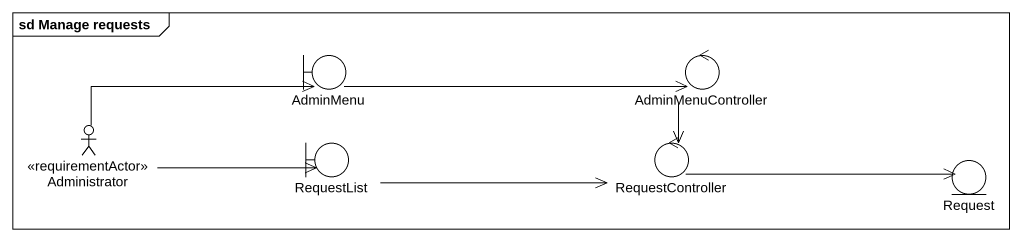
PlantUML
@startuml
mainframe sd Manage requests
boundary AdminMenu
control AdminMenuController
actor Administrator <<requirementActor>>
boundary RequestList
control RequestController
entity Request
AdminMenu -right-> AdminMenuController
AdminMenuController --> RequestController
Administrator -right-> AdminMenu
Administrator -right-> RequestList
RequestList -right-> RequestController
RequestController -right-> Request
@enduml
